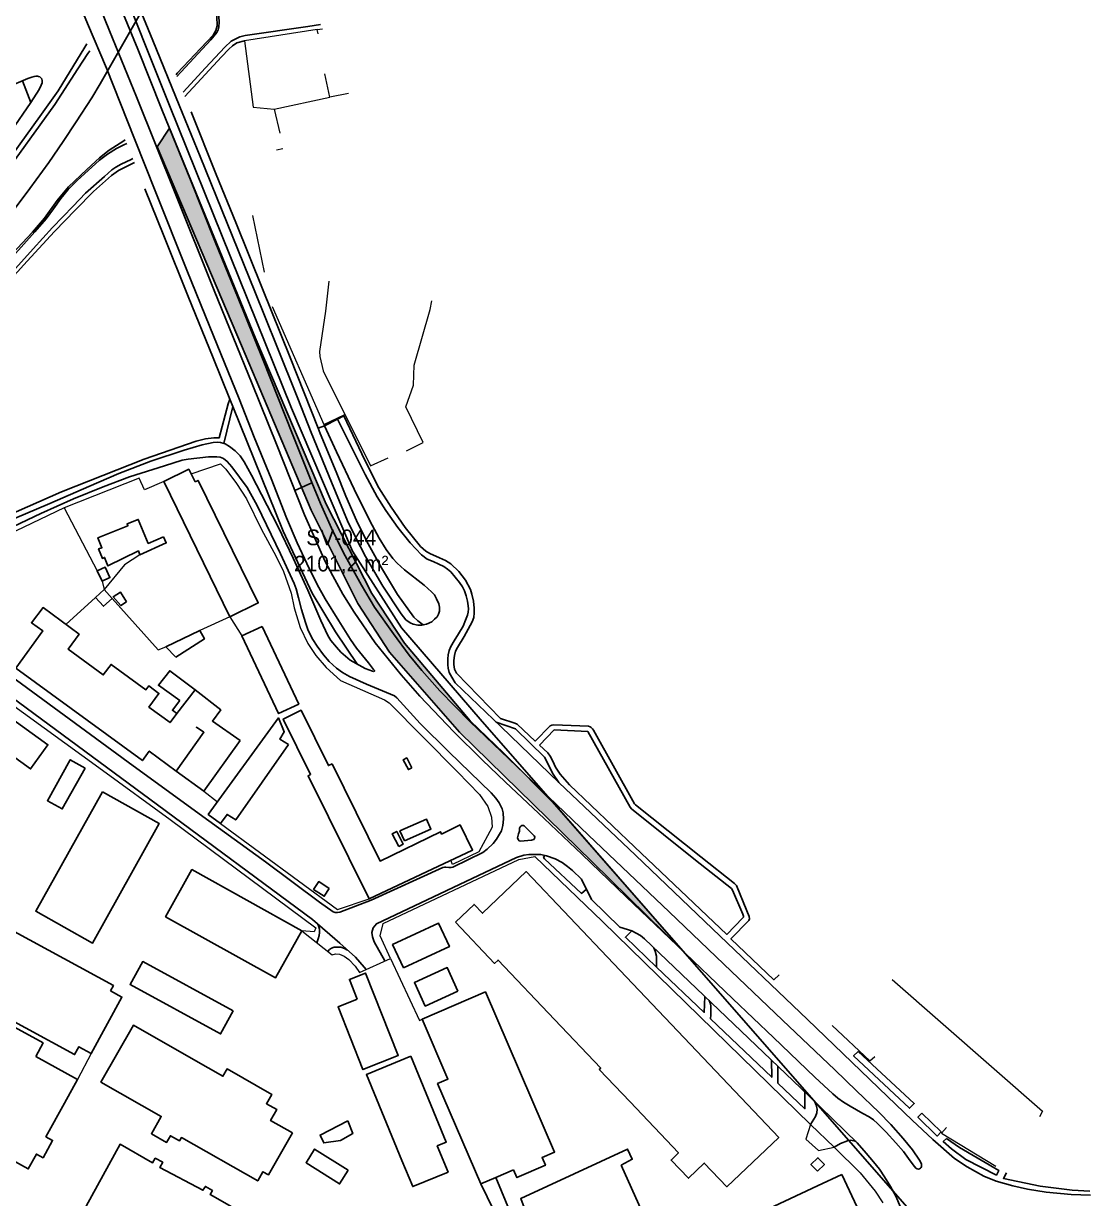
# Model space of a CAD drawing. Header units: metres. Extents: x -1319 to 2200, y -1209 to 1268.
# Drawn here: x 1026.6 to 1434.1, y -634.2 to -185.2 of the extents above; entities that cross this region are included whole.
import ezdxf

# ---------------------------------------------------------------- set-up
doc = ezdxf.new("R2010")
doc.units = ezdxf.units.M
for name, color, linetype, lineweight, true_color in [('CALE_FERATA', 7, 'Continuous', 25, 0xa7b2b0), ('CLADIRI_CONTUR', 7, 'Continuous', 25, 0x4b5962), ('LIMITA_STUDIU', 7, 'Continuous', 25, 0x354c40), ('PARCELE_CONTUR', 7, 'Continuous', 13, 0xb58c63), ('PAVAJ', 7, 'Continuous', 25, 0xd1d6d2), ('STRAZI', 7, 'Continuous', 25, 0xc4cccb), ('VERDE_PLIN', 7, 'Continuous', 25, 0x286847)]:
    doc.layers.add(name, color=color, linetype=linetype, lineweight=lineweight, true_color=true_color)
doc.layers.add('VERDE_CONTUR_CALCUL', color=82, linetype='Continuous', true_color=0x286847)
doc.layers.add('VERDE_SUPRAFETE', color=7, linetype='Continuous', true_color=0x1e372a)

msp = doc.modelspace()

# ---------------------------------------------------------------- hatches: boundary and pattern name
at = {"layer": 'VERDE_PLIN'}
h = msp.add_hatch(color=256, dxfattribs=at)
h.dxf.hatch_style = 1
h.paths.add_polyline_path([(1197.2, -451.67), (1172.15, -422.02), (1159.59, -403.06), (1142.24, -368.89), (1115.12, -305.19), (1082.32, -225.25), (1077.61, -232.39), (1109.87, -308.22), (1136.4, -371.26), (1154.3, -406.87), (1166.44, -425.47), (1193.17, -455.98), (1243.76, -505.59), (1278.41, -539.54), (1229.9, -484.05), (1210.06, -464.09), (1197.2, -451.67)])

# ---------------------------------------------------------------- linework, layer by layer
at = {"layer": 'CALE_FERATA'}
msp.add_lwpolyline([(1021.86, -257.79), (1028.97, -248.34), (1036.26, -238.31), (1041.79, -230.36), (1046.73, -222.78), (1052.67, -213.69), (1055.85, -208.23), (1074.17, -176), (1079.44, -165.42), (1084.72, -153.91), (1092.52, -135.78), (1097.76, -122.12), (1101.86, -110.69), (1104.57, -102.56), (1105.61, -99.32)], dxfattribs=at)
at = {"layer": 'CLADIRI_CONTUR'}
for points in [[(1092.09, -360.41), (1093.28, -359.83), (1116.22, -406.67), (1105.43, -411.96), (1080.12, -360.27), (1089.72, -355.57), (1092.09, -360.41)], [(1080.05, -381.36), (1081.1, -383.71), (1071.08, -388.21), (1070.46, -386.75), (1058.83, -392.47), (1057.54, -389.27), (1056.72, -389.64), (1055.24, -386.03), (1056.53, -385.53), (1055.01, -381.71), (1066.47, -377.17), (1066.16, -376.37), (1070.43, -374.7), (1074.2, -383.88), (1080.05, -381.36)], [(1054.74, -394.35), (1057.75, -392.96), (1059.6, -396.95), (1056.59, -398.35), (1054.74, -394.35)], [(1060.47, -404.93), (1057.17, -407.93), (1054.11, -404.56), (1057.41, -401.56), (1060.47, -404.93)], [(1065.93, -406.23), (1063.71, -407.65), (1060.89, -404.27), (1063.6, -402.53), (1065.93, -406.23)], [(1109.39, -459.16), (1095.47, -478.62), (1084.9, -470.89), (1074.6, -463.27), (1071.98, -466.87), (1023.61, -431.61), (1034.01, -417.35), (1029.59, -414.2), (1034.04, -408.42), (1047.81, -418.61), (1043.59, -424.29), (1057.07, -434.17), (1060.02, -430.12), (1073.33, -439.83), (1074.4, -438.37), (1078.31, -441.22), (1074.48, -446.47), (1082.55, -452.36), (1085.1, -448.92), (1085.1, -448.92), (1092.12, -439.83), (1101.93, -447.52), (1098.72, -451.81), (1109.39, -459.16)], [(1084.74, -427.4), (1081, -423.41), (1093.93, -417.15), (1095.7, -420.38), (1084.74, -427.4)], [(1117.69, -415.61), (1131.74, -445.32), (1124.04, -448.96), (1109.99, -419.25), (1117.69, -415.61)], [(988.78, -426.87), (1035.91, -460.86), (1029.26, -470.08), (982.13, -436.09), (988.78, -426.87)], [(1086.24, -443.97), (1078.14, -438.11), (1082.42, -432.54), (1092.12, -439.83), (1085.1, -448.92), (1083.46, -447.68), (1086.24, -443.97)], [(1144.45, -468.12), (1162.81, -505.28), (1185.87, -494.09), (1186.3, -494.95), (1193.36, -491.46), (1198.11, -501.09), (1158.57, -519.68), (1135.31, -472.66), (1136.24, -472.17), (1125.79, -451.04), (1132.63, -447.66), (1143.07, -468.8), (1144.45, -468.12)], [(1127.84, -460.74), (1107.63, -489.59), (1104.36, -487.49), (1101.78, -490.97), (1097.18, -487.49), (1124.04, -450.61), (1126.16, -455.91), (1124.49, -458.65), (1127.84, -460.74)], [(1095.51, -456.09), (1092.66, -454.12), (1095.51, -456.09), (1084.9, -470.89), (1095.51, -456.09)], [(1050.08, -469.74), (1041.37, -485.39), (1035.7, -482.24), (1044.41, -466.58), (1050.08, -469.74)], [(1174.93, -469.6), (1173.61, -470.31), (1171.62, -466.58), (1172.95, -465.87), (1174.93, -469.6)], [(1056.74, -478.85), (1078.46, -490.98), (1052.99, -536.6), (1031.27, -524.48), (1056.74, -478.85)], [(1172.06, -497.6), (1170.35, -493.75), (1180.51, -489.22), (1182.22, -493.07), (1172.06, -497.6)], [(1169.96, -499.67), (1167.41, -494.84), (1169.12, -493.94), (1171.66, -498.77), (1169.96, -499.67)], [(1132.87, -531.89), (1122.83, -549.93), (1080.85, -526.55), (1090.89, -508.51), (1132.87, -531.89)], [(1191.53, -528.67), (1198.7, -521.86), (1201.87, -525.2), (1218.58, -509.32), (1251.92, -544.41), (1281.36, -575.39), (1315.08, -610.89), (1295.22, -629.76), (1286.63, -620.71), (1280.54, -626.49), (1273.92, -619.52), (1276.76, -616.83), (1258.25, -597.35), (1246.47, -584.95), (1247.06, -584.39), (1229.4, -565.8), (1207.84, -543.11), (1206.48, -544.41), (1191.53, -528.67)], [(1143.37, -515.79), (1141.43, -518.75), (1137.38, -516.1), (1139.33, -513.13), (1143.37, -515.79)], [(1171.7, -546.12), (1167.56, -537.17), (1185.14, -529.02), (1189.29, -537.97), (1171.7, -546.12)], [(1059.84, -554.92), (1064.17, -557.27), (1052.44, -578.78), (1047.75, -576.22), (1046.09, -579.25), (1008.5, -558.76), (1022.99, -532.18), (1060.95, -552.88), (1059.84, -554.92)], [(1106.68, -562.51), (1101.89, -571.32), (1067.31, -552.49), (1072.1, -543.69), (1106.68, -562.51)], [(1192.51, -555.02), (1180.02, -560.7), (1175.92, -551.7), (1188.41, -546.01), (1192.51, -555.02)], [(1154.06, -558.09), (1151.04, -550.5), (1157.15, -548.06), (1169.7, -579.58), (1156.24, -584.94), (1146.71, -561.02), (1154.06, -558.09)], [(1213.73, -623.24), (1207, -626.18), (1201.27, -628.61), (1184.76, -590.31), (1188.68, -588.62), (1178.82, -565.74), (1203.03, -555.3), (1229.41, -616.47), (1224.65, -618.53), (1225.95, -621.54), (1215.03, -626.25), (1213.73, -623.24)], [(1031.28, -579.91), (1047.26, -588.73), (1042.22, -597.86), (1035.16, -610.65), (1037.7, -612.05), (1034.07, -618.63), (1031.53, -617.23), (1028.38, -622.94), (982.32, -597.53), (996.16, -572.45), (1001.11, -563.48), (1017.45, -572.5), (1020.36, -567.23), (1034.09, -574.8), (1031.28, -579.91)], [(1129.27, -609.19), (1120.15, -625.22), (1118.06, -624.03), (1116.07, -627.53), (1086.88, -610.93), (1086.14, -612.23), (1082.7, -610.27), (1081.26, -612.8), (1075.41, -609.47), (1079.18, -602.84), (1056.18, -589.76), (1068.54, -568.03), (1091.54, -581.11), (1102.76, -587.49), (1104.32, -584.74), (1121.41, -594.46), (1119.39, -598), (1123.35, -600.25), (1120.96, -604.46), (1129.27, -609.19)], [(1174.47, -579.89), (1188.03, -612.7), (1184.63, -614.11), (1188.77, -624.11), (1175.29, -629.69), (1171.15, -619.68), (1157.58, -586.87), (1174.47, -579.89)], [(1150.44, -604.6), (1152.34, -609.42), (1147.62, -612.05), (1141.24, -612.96), (1139.85, -610.01), (1150.44, -604.6)], [(1150.6, -623.45), (1147.33, -628.65), (1134.49, -620.55), (1137.76, -615.35), (1150.6, -623.45)], [(1254.83, -621.51), (1262.77, -639.09), (1229.1, -654.51), (1228.79, -653.8), (1224.54, -655.72), (1216.5, -634.22), (1257.3, -615.34), (1259.07, -619.26), (1254.83, -621.51)], [(1329.82, -623.81), (1327.33, -621.21), (1330.01, -618.64), (1332.51, -621.24), (1329.82, -623.81)], [(1215.82, -663.12), (1206.06, -638.59), (1201.27, -628.61), (1207, -626.18), (1220.27, -658.24), (1217.73, -659.31), (1218.78, -661.97), (1215.82, -663.12)], [(1339.11, -625.09), (1353.64, -656.03), (1344.44, -660.35), (1354.78, -682.6), (1299.14, -708.63), (1288.31, -685.48), (1296.09, -681.84), (1282.05, -651.8), (1329.91, -629.41), (1339.11, -625.09)]]:
    msp.add_lwpolyline(points, close=True, dxfattribs=at)
msp.add_lwpolyline([(1037.47, -660.91), (1063.47, -613.52), (1075.91, -620.59), (1076.93, -618.82), (1079.75, -620.4), (1078.65, -622.36), (1095.11, -631.1), (1096.07, -629.62), (1098.71, -631.19), (1098.71, -631.19), (1097.9, -632.71), (1110.6, -640)], dxfattribs=at)
at = {"layer": 'LIMITA_STUDIU'}
msp.add_lwpolyline([(1012.94, -896.82), (1295.47, -926.32), (1410.6, -938.22), (1420.69, -769.02), (1404.52, -763.32), (1383.18, -757.89), (1373.67, -744.5), (1369.72, -729.69), (1371.02, -679.75), (1370.24, -644.57), (1201.03, -451.04), (1171.02, -416.11), (1152.27, -386.88), (1128.98, -332.16), (1082.41, -216.5), (1040.11, -110.56), (989.66, 11.69)], dxfattribs=at)
at = {"layer": 'PARCELE_CONTUR'}
for points in [[(1139.09, -189.15), (1138.77, -187.57), (1110.95, -191.82), (1114.35, -217.26), (1122.34, -218.01), (1143.56, -213.41), (1141.73, -204.48)], [(1138.77, -187.57), (1140.73, -187.29)], [(1150.68, -212.02), (1143.56, -213.41)], [(1122.34, -218.01), (1124.54, -227.18)], [(1123.21, -233.48), (1125.62, -233.01)], [(1114.06, -258.55), (1118.46, -280.27)], [(1143.22, -283.7), (1141.87, -295.16), (1139.67, -310.58), (1139.8, -312.53), (1140.99, -317.89), (1159.12, -354.27), (1165.87, -351.26)], [(1172.83, -348.55), (1179.27, -345.4), (1172.66, -331.74), (1175.49, -323.43), (1175.74, -315.81), (1181.85, -294.53), (1182.58, -291.25)], [(1121.51, -293.43), (1141.34, -338.41), (1149.31, -334.58)], [(1090.57, -357.29), (1101.89, -353.49), (1103.87, -355.57), (1107.97, -361), (1111.78, -366.86), (1117.49, -378.58), (1122.91, -388.69), (1125.92, -394.62), (1128.85, -402.9), (1130.02, -408.47), (1132.29, -416.01), (1135.15, -422.09), (1138.3, -426.71), (1142.18, -431.32), (1147.6, -436.3), (1164.52, -443.63), (1166.21, -444.8), (1192.29, -471.21), (1200.78, -479.85), (1203.93, -484.4), (1205.4, -488.5), (1205.55, -492.38), (1203.86, -495.6), (1200.49, -501.76), (1190.46, -506.59), (1189.8, -504.99)], [(1080.12, -360.27), (1072.84, -363.41), (1070.79, -359.02), (1042.07, -370.3), (1001.86, -389.57), (993.5, -393.52), (989.11, -398.65), (991.32, -399.87)], [(1042.07, -370.3), (1054.74, -394.35)], [(1071.08, -388.21), (1065.22, -392.06), (1057.41, -401.56)], [(1056.59, -398.35), (1057.41, -401.56)], [(1042.73, -414.85), (1054.11, -404.56)], [(1060.47, -404.93), (1078.04, -424.58), (1081, -423.41)], [(965.91, -410.01), (966.77, -409.64), (978.71, -413.96), (998.63, -428.17), (1012.11, -438.21), (1056.8, -470.51), (1082.58, -489.34), (1138.19, -530.8), (1137.6, -532.34), (1132.87, -531.89)], [(1105.43, -411.96), (1093.93, -417.15)], [(1105.43, -411.96), (1109.99, -419.25)], [(1095.47, -478.62), (1100.66, -482.71)], [(1101.78, -490.97), (1146.56, -523.77), (1158.57, -519.68)], [(1132.87, -531.89), (1144.47, -541.13), (1145.79, -540.73), (1147.29, -540.8), (1149.08, -541.61), (1150.88, -542.86), (1153.26, -545.42), (1154.87, -547.91), (1166.74, -542.49), (1162.86, -533.92), (1163.95, -529.16), (1215.75, -504.69), (1221.9, -503.52), (1247.69, -528.42), (1327.24, -606), (1325.34, -611.57), (1330.21, -615.89), (1336.19, -614.58), (1346.11, -624.46), (1351.82, -631.42), (1354.86, -635.85)], [(1166.74, -542.49), (1177.86, -566.24), (1178.82, -565.74)], [(1358.39, -550.58), (1415.86, -600.85), (1414.69, -602.99)], [(1335.46, -568.11), (1349.82, -581.68), (1351.72, -579.96)], [(1052.44, -578.78), (1047.26, -588.73)], [(1379.17, -607.04), (1377.21, -609.32), (1397.94, -621.91)]]:
    msp.add_lwpolyline(points, dxfattribs=at)
at = {"layer": 'PAVAJ'}
for points in [[(1085.32, -204.22), (1096.64, -192.17), (1099.02, -189.65), (1100.08, -187.89), (1100.52, -186.17), (1100.37, -182.58), (1099.42, -170.34), (1098.73, -161.19), (1098.69, -157.93), (1099.09, -153.75), (1100.3, -148.59), (1102.35, -142.21), (1107.92, -126.97), (1112.09, -115.55)], [(1088.21, -213.09), (1102.18, -197.92), (1105.03, -195.03), (1106.46, -193.72), (1108.02, -192.63), (1110.95, -191.82)], [(968.86, -305.78), (972.87, -308.8), (977.63, -302.86), (976.28, -301.73), (977.01, -298.94), (977.82, -296.89), (979.06, -295.14), (994.77, -275.17), (1017.78, -244.92), (1038.58, -216.2), (1047.37, -202.5), (1051.18, -196.71)], [(1051.18, -196.71), (1051.89, -195.66)], [(1085.32, -204.22), (1084.84, -204.78)], [(1026.16, -207.11), (1029.43, -215.38)], [(1139.11, -339.91), (1128.39, -312.86), (1117.85, -286.6), (1107.64, -261.3), (1100.16, -242.9), (1090.61, -219.02)], [(1020.49, -271.8), (1022.25, -273.3), (1030.01, -264.92), (1034.63, -259.57), (1039.39, -252.9), (1043.78, -247.59), (1050.74, -240.96), (1055.61, -236.53), (1059.24, -233.67), (1064.88, -230.01)], [(1064.88, -230.01), (1065.46, -229.63)], [(929.76, -400.14), (940.97, -385.38), (955.62, -366.77), (974.81, -342.31), (991.59, -320.26), (1003.75, -304.58), (1010.12, -296.59), (1019.35, -285.61), (1028, -276.01), (1038.47, -264.65), (1046.46, -256.38), (1053.35, -249.42), (1060.16, -243.34), (1062.87, -241.36), (1068, -238.79)], [(1068, -238.79), (1068.93, -238.32)], [(1072.97, -248.43), (1080.2, -266.32), (1089.53, -289.56), (1098.98, -312.96), (1105.37, -328.77), (1106.52, -331.6)], [(929.76, -400.14), (929.3, -400.97), (929, -402.1), (929, -403.57), (929.59, -405.44), (930.47, -406.68), (931.38, -407.71), (932.52, -408.55), (934.39, -409.25), (936.92, -409.5), (938.12, -409.32), (997.72, -383.31), (1041.16, -364.19), (1072.7, -351.67), (1092.48, -344.89), (1096.1, -343.97), (1099.33, -343.57), (1101.3, -343.57), (1104.78, -330.5)], [(1103.09, -345.74), (1106.52, -331.6), (1125.74, -379.18), (1136.87, -402.96), (1145.69, -417.75), (1154.21, -430.11)], [(1105.37, -328.77), (1104.78, -330.5)], [(1146.52, -336.41), (1148.92, -335.21), (1156.99, -352.1), (1162.36, -362.64), (1166.99, -370.04), (1172.32, -377.77), (1178.2, -385.04), (1180.22, -386.84), (1181.82, -387.77), (1185.51, -389.37), (1187.74, -390.37), (1189.8, -391.68), (1192.87, -394.58), (1195.37, -398), (1197.26, -401.53), (1197.89, -403.34), (1198.52, -405.98), (1198.73, -408.67), (1198.77, -410.39), (1198.56, -412.2), (1197.93, -413.92), (1194.95, -419.43), (1192.3, -423.63), (1191.59, -425.02), (1191.17, -426.78), (1190.96, -428.59), (1191, -430.18), (1191.25, -431.99), (1191.96, -433.46), (1208.81, -450.77), (1214.19, -452.58), (1215.16, -452.98), (1222.03, -459.45), (1227.8, -453.59), (1228.43, -453.31), (1229.15, -453.21), (1242.38, -453.77), (1242.99, -453.98), (1243.47, -454.3), (1243.94, -454.76), (1244.31, -455.29), (1259.92, -483.37), (1260.3, -483.79), (1285.26, -503.67), (1298.11, -513.83), (1298.91, -514.59), (1302.9, -524.25), (1303.74, -526.48), (1303.83, -527.32), (1303.66, -527.95), (1296.77, -535.05), (1313.2, -550.64), (1315.22, -548.75)], [(1179.18, -415.04), (1177.17, -413.46), (1175.68, -412.03), (1169.49, -403.36), (1163.27, -393.29), (1157.53, -382.87), (1153.81, -375.16), (1149.72, -365.82), (1145.96, -356.61), (1139.95, -341.89), (1139.11, -339.91), (1141.52, -338.97)], [(1130.25, -363.63), (1136.77, -360.71)], [(1207.14, -452.24), (1214.48, -454.74), (1225.58, -465.62), (1228.85, -472.13), (1231.02, -475.22)], [(1223.64, -460.96), (1229.23, -455.16), (1242.13, -455.83), (1258.26, -484.7), (1258.83, -485.33), (1283.24, -504.97), (1297.02, -515.81), (1297.42, -516.4), (1301.29, -525.6), (1301.56, -526.38), (1301.54, -526.67), (1301.37, -527.01), (1295.28, -533.29), (1259.96, -499.86), (1235.09, -476.17), (1231.52, -472.13), (1229.8, -469.42), (1228.75, -467.16), (1227.74, -465.18), (1226.84, -463.94), (1223.64, -460.96)], [(1241.59, -516.07), (1239.74, -517.65), (1225.54, -504.37), (1225.26, -503.84), (1225.75, -503.12)], [(1258.88, -531.95), (1256.5, -534.38), (1268.42, -545.88), (1268.38, -544.26), (1268.31, -541.67), (1267.82, -539.74), (1267.37, -538.45)], [(1268.42, -545.88), (1286.58, -563.09), (1286.82, -557.03)], [(1288.49, -558.63), (1288.95, -559.9), (1289.07, -560.73), (1289.07, -561.6), (1289.09, -564.07), (1289.03, -565.63), (1312.4, -587.91), (1312.25, -581.33)], [(1345.36, -578.05), (1366.79, -597.88), (1365.06, -599.74), (1343.62, -579.75), (1345.36, -578.05)], [(1314.71, -583.69), (1314.71, -590.12), (1325.04, -599.94), (1324.98, -593.49)], [(1369.69, -601.66), (1377.05, -608.74), (1375.54, -610.37), (1368.24, -603.17), (1369.69, -601.66)], [(1379.07, -611.32), (1384.07, -614.69), (1399.09, -623.47), (1398.2, -625.26), (1386.53, -619.28), (1381.02, -615.19), (1377.9, -612.45), (1379.07, -611.32)], [(1433.84, -631.38), (1427.1, -631), (1414.88, -629.49), (1400.84, -626.55), (1402.08, -624.36)]]:
    msp.add_lwpolyline(points, dxfattribs=at)
at = {"layer": 'STRAZI'}
for points in [[(1024.25, -120.09), (1033.75, -143.2), (1043.41, -166.64), (1051.01, -185.22), (1058.24, -202.27), (1069, -229.33), (1077.19, -249.79), (1089, -279.5), (1097.78, -301.18), (1108.95, -328.61), (1114.71, -343.28), (1121.22, -359.11), (1127.1, -374.16), (1131.09, -383.74), (1134.75, -391.63), (1138.78, -399.62), (1141.77, -405.08), (1146.98, -413.52), (1151.49, -420.61)], [(1112.6, -116.82), (1111.93, -118.98), (1109.15, -126.5), (1103.94, -140.41), (1101.84, -145.87), (1101.09, -148.26), (1100.24, -151.71), (1099.82, -154.23), (1099.57, -157.13), (1099.4, -161.58), (1099.7, -166.08), (1100.67, -175.24), (1101.3, -184.65), (1101.25, -186.66), (1100.96, -187.63), (1100.46, -188.72), (1098.19, -191.41), (1085.14, -205.52)], [(1040.06, -140.1), (1059.47, -188.08), (1069.76, -213.2), (1084.55, -250.09), (1099.43, -287.27), (1113.92, -322.95), (1123.21, -345.97), (1133.96, -372.94), (1141.86, -390.76), (1144.72, -396.26), (1148.58, -403.28), (1152.83, -410.21), (1160.94, -421.85), (1170.81, -434.07), (1177.91, -442.31), (1190.89, -455.96), (1201.77, -466.55), (1210.72, -475.08), (1225.43, -489.03), (1239.92, -502.81), (1256.73, -518.99), (1276.31, -537.52), (1297.57, -557.98), (1313.03, -572.72), (1328.87, -587.81), (1335.72, -594.24), (1337.57, -595.87), (1339.79, -597.47), (1342.33, -598.98), (1344.73, -600.37), (1347.12, -601.78), (1349.56, -603.06), (1351.22, -604.17), (1352.82, -605.58), (1356.05, -608.86), (1359.81, -612.91), (1362.67, -616.21), (1365.25, -619.82), (1366.89, -622.05), (1367.38, -622.63), (1367.95, -622.95), (1368.47, -623.02), (1368.86, -622.9), (1369.2, -622.68), (1369.49, -622.37), (1369.61, -622.06), (1369.61, -621.71), (1369.57, -621.15), (1369.3, -620.48), (1368.76, -619.57), (1366.09, -615.64), (1362.61, -611.31), (1357.84, -605.96), (1353.24, -601.25), (1344.81, -593.14), (1336.45, -585.12), (1316.43, -566.11), (1294.02, -544.7), (1273.2, -524.66), (1242.44, -495.33), (1217.91, -471.97), (1197.11, -452.01), (1185.62, -440.27), (1178.75, -432.52), (1173.94, -426.62), (1167.85, -418.42), (1160.7, -408.21), (1155.66, -399.85), (1148.77, -387.46), (1144.23, -378.13), (1140.03, -368.59), (1136.71, -360.57), (1129.32, -342.17), (1118.14, -313.89), (1108.52, -290.24), (1099.76, -268.68), (1090.31, -244.99), (1079.38, -218.14), (1070.23, -195.07), (1058.46, -166.29)], [(1069.13, -174.96), (1076.02, -191.69), (1086.06, -216.47), (1094.01, -236.1), (1104.34, -261.47), (1114.89, -287.69), (1123.29, -308.49), (1131.31, -328.53), (1136.48, -341.55), (1144.17, -360.54), (1150.35, -375.29), (1153.41, -381.47), (1157.24, -388.9), (1163.88, -400.29), (1170.85, -410.79), (1172.66, -413.06), (1174.21, -414.28), (1175.43, -414.78), (1177.24, -415.12), (1178.79, -415.12), (1180.56, -414.74), (1182.49, -413.86), (1183.62, -412.89), (1184.53, -411.97), (1185.14, -410.96), (1185.49, -409.76), (1185.43, -408.25), (1185.2, -406.95), (1184.36, -405.04), (1183.54, -403.59), (1182.41, -402.41), (1179.57, -399.87), (1172.15, -393.99), (1169.34, -391.4), (1167.68, -389.64), (1165.12, -386.28), (1162.43, -381.89), (1158.9, -375.29), (1152.85, -363.11), (1146.19, -348.88), (1141.52, -338.97), (1146.52, -336.41), (1150.89, -345.14), (1157.03, -357.62), (1161.65, -366.07), (1165.01, -371.32), (1169.59, -377.79), (1174.3, -383.71), (1178.54, -388.25), (1180.72, -389.89), (1183.12, -390.86), (1185.28, -391.8), (1187.11, -392.75), (1188.58, -393.78), (1189.8, -394.81), (1191.46, -396.8), (1193.1, -398.86), (1194.25, -400.54), (1194.97, -401.99), (1195.64, -403.92), (1196.19, -406.02), (1196.42, -407.75), (1196.54, -408.9), (1196.42, -410.14), (1196.16, -411.28), (1195.47, -413.19), (1194.46, -415.5), (1192.76, -418.5), (1191.08, -421.13), (1189.82, -423.29), (1189.23, -424.85), (1188.85, -426.46), (1188.64, -428.06), (1188.67, -430.27), (1188.79, -431.59), (1189.21, -433.19), (1190.14, -435.06), (1191.52, -437.12), (1209, -454.05), (1231.02, -475.22), (1260.38, -503.08), (1289.8, -531.14), (1326.01, -565.77), (1356.64, -595.22), (1366.05, -604.29), (1373.91, -611.73), (1382.23, -618.91), (1387.02, -622.19), (1393.36, -625.64), (1398.11, -627.61), (1404.5, -629.42), (1410.13, -630.68), (1417.14, -631.81), (1426.76, -632.74), (1434.13, -633.01)], [(1087.53, -211.43), (1096.04, -202.21), (1103.48, -194.31), (1105.96, -192.04), (1107.47, -191.2), (1109.19, -190.36), (1111.29, -189.82), (1135.24, -186.33), (1140.06, -185.6)], [(1049.97, -194.28), (1050.8, -192.94)], [(1006.53, -257.06), (1032.83, -220.72), (1039.79, -210.91), (1049.97, -194.28)], [(1021.88, -226.33), (1029.43, -215.38), (1032.54, -210.47), (1033.34, -208.84), (1033.66, -207.94), (1033.75, -207.17), (1033.56, -206.42), (1033.23, -206), (1032.8, -205.67), (1032.36, -205.45), (1031.9, -205.4), (1031.33, -205.41), (1030.71, -205.47), (1029.72, -205.71), (1028.29, -206.2), (1020.45, -209.53)], [(1018.27, -279.03), (1030.94, -264.89), (1035.19, -259.88), (1038.01, -255.99), (1040.87, -252.04), (1043.65, -248.7), (1047.06, -245.22), (1051.27, -241.34), (1055.59, -237.46), (1058.63, -235.15), (1062.07, -233.03), (1064.93, -231.6)], [(1064.93, -231.6), (1066.04, -231.08)], [(1067.72, -237.15), (1063.91, -239.04), (1061.82, -240.17), (1060.36, -241.2), (1057.5, -243.65), (1050.32, -250.03), (1045.52, -254.97), (1037.65, -263.14), (1030.29, -271.31), (1022.41, -280.17)], [(1067.72, -237.15), (1068.34, -236.85)], [(1018.91, -376.19), (1036.64, -368.65), (1051.51, -362.13), (1062.98, -357.15), (1075.21, -352.53), (1087.92, -348.28), (1094.81, -346.27), (1099.06, -345.39), (1100.7, -345.24), (1101.88, -345.35), (1103.6, -345.9), (1105.28, -346.93), (1107.41, -348.58), (1109.35, -350.48), (1110.92, -352.75), (1113.67, -357.77), (1117.55, -365.24), (1123.85, -377.62), (1129.53, -389.56), (1135.17, -401.83), (1140.12, -413.3), (1142.79, -419.09), (1144, -421.03), (1146.12, -423.55), (1147.84, -425.5), (1151.4, -428.5), (1153.6, -429.78), (1157.11, -431.65), (1159.93, -432.78), (1160.3, -432.8), (1160.59, -432.68), (1160.61, -432.44), (1160.32, -432.05), (1158.3, -429.51), (1153.8, -423.87), (1151.49, -420.61)], [(1097.35, -489.87), (1119.04, -505.58), (1139.66, -520.93), (1144.9, -524.67), (1145.63, -524.89), (1146.54, -524.92), (1147.42, -524.78), (1159.4, -520.24), (1186.76, -507.71), (1187.39, -507.64), (1187.95, -507.65), (1189.07, -507.73), (1189.91, -507.71), (1190.54, -507.56), (1202.05, -502.07), (1203.74, -500.79), (1205.94, -498.59), (1207.29, -496.9), (1209.16, -493.72), (1209.64, -491.74), (1209.86, -489.32), (1209.78, -486.83), (1209.38, -485.29), (1208.25, -482.98), (1206.96, -481.23), (1205.2, -479.21), (1189.05, -463.5), (1178.14, -452.69), (1169.2, -442.91), (1168.25, -442.14), (1166.82, -441.56), (1157.62, -437.71), (1151.1, -434.78), (1148.43, -433.28), (1146.09, -431.59), (1143.34, -429.03), (1141.18, -426.47), (1138.76, -423.21), (1137.08, -420.61), (1135.35, -417.16), (1134.26, -414.12), (1132.75, -409.18), (1131.58, -404.75), (1130.7, -401.32), (1129.92, -399.18), (1124.79, -387.86), (1115.78, -369.47), (1112.04, -362.59), (1106.22, -354.67), (1104.39, -352.55), (1102.92, -351.45), (1101.64, -350.94), (1100.47, -350.79), (1097.21, -350.83), (1089.48, -351.67), (1087.21, -352.07), (1080.47, -354.24), (1067.06, -358.52), (1056.95, -362.26), (1045.67, -366.91), (1033.22, -372.51), (993.51, -391.34)], [(995.53, -415.4), (1068.53, -468.88), (1097.35, -489.87)], [(1002.61, -428.38), (1077.79, -483.86), (1136.91, -527.67), (1147.38, -536.6), (1153.39, -542.02), (1156.72, -545.83), (1157.42, -546.74)], [(1217.84, -491.84), (1221.64, -495.61), (1221.85, -496.02), (1221.78, -496.62), (1221.45, -497.04), (1220.63, -497.28), (1216.36, -497.67), (1215.9, -497.52), (1215.48, -497.08), (1215.26, -496.47), (1215.35, -495.85), (1215.66, -494.88), (1215.98, -493.86), (1216.05, -493.09), (1216.05, -492.74), (1216.25, -492.26), (1216.54, -491.93), (1216.89, -491.75), (1217.24, -491.71), (1217.62, -491.73), (1217.84, -491.84)], [(1164.58, -543.47), (1160.57, -536.13), (1159.91, -534.22), (1159.69, -532.54), (1160.13, -530.85), (1161.37, -529.31), (1214.93, -503.97), (1217.64, -503.09), (1219.58, -502.83), (1221.63, -502.72), (1224.16, -502.83), (1226.39, -503.24), (1229.65, -504.37), (1232.29, -505.87), (1234.37, -507.3), (1236.32, -508.88), (1239.69, -512.14), (1243.5, -520.01), (1254.34, -530.6), (1258.88, -531.95), (1260.64, -532.83), (1262.25, -533.75), (1263.75, -534.99), (1326.28, -594.73), (1344.96, -612.94), (1348.44, -616.93)], [(1138.99, -529.45), (1139.4, -530.38), (1139.58, -531.37), (1139.62, -532.54), (1139.51, -533.78), (1139.14, -534.96), (1138.67, -536.51)], [(1150.39, -539.31), (1149.18, -538.76), (1147.82, -538.25), (1146.61, -538.18), (1145.26, -538.25), (1144.27, -538.58), (1143.46, -539.13), (1142.88, -539.86)], [(1328.69, -597.09), (1329.37, -598.57), (1329.79, -600.08), (1329.65, -601.48), (1329.12, -602.89), (1327.24, -606), (1336.19, -614.58), (1338.66, -613.19), (1341.33, -612.18), (1342.31, -612), (1343.08, -612.04), (1343.92, -612.21), (1344.44, -612.43)], [(1348.44, -616.93), (1351.22, -620.23), (1353.5, -623.05), (1355.51, -625.94), (1357.74, -629.64), (1359.72, -633.34), (1361.52, -637.52)]]:
    msp.add_lwpolyline(points, dxfattribs=at)
at = {"layer": 'VERDE_CONTUR_CALCUL'}
msp.add_lwpolyline([(1197.2, -451.67), (1210.06, -464.09), (1229.9, -484.05), (1278.41, -539.54), (1243.76, -505.59), (1193.17, -455.98), (1166.44, -425.47), (1154.3, -406.87), (1136.4, -371.26), (1109.87, -308.22), (1077.61, -232.39), (1082.32, -225.25), (1115.12, -305.19), (1142.24, -368.89), (1159.59, -403.06), (1172.15, -422.02), (1197.2, -451.67)], close=True, dxfattribs=at)

# ---------------------------------------------------------------- texts
at = {"layer": 'VERDE_SUPRAFETE', "insert": (1147.95, -387.16), "char_height": 6, "width": 65, "attachment_point": 5}
msp.add_mtext('SV-044\\P2101,2 m²', dxfattribs=at)

doc.saveas('drawing.dxf')
